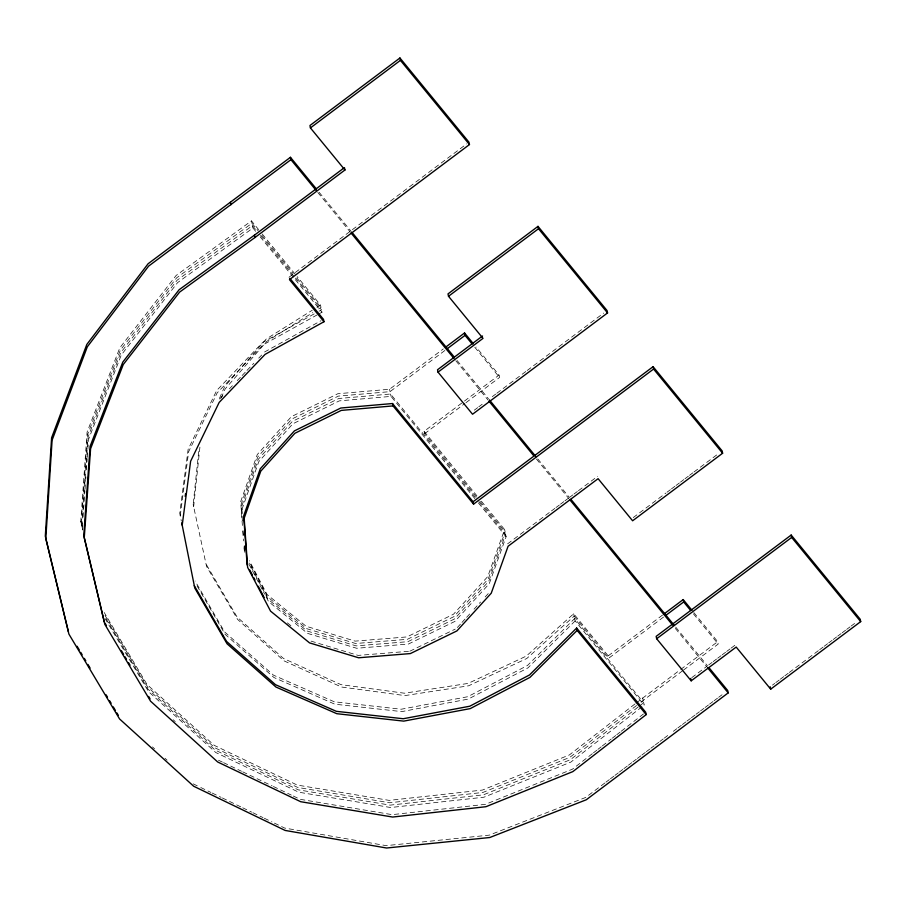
<?xml version="1.0" encoding="UTF-8"?>
<svg xmlns="http://www.w3.org/2000/svg" width="906" height="906" viewBox="0 0 906 906"><rect width="100%" height="100%" fill="white"/><g stroke="black" fill="none" stroke-linecap="round" stroke-linejoin="round"><path stroke-width="0.68" stroke-dasharray="4.53 3.4" d="M82.752 530.033L80.781 521.154L87.101 432.083L119.796 347.859L176.138 275.458L251.472 220.883L258.64 229.637M81.28 523.532L87.599 434.461L120.294 350.237L176.636 277.836L251.97 223.261L251.472 220.883M82.672 522.717L82.276 528.289L81.778 525.91L88.097 436.839L120.781 352.615L177.123 280.214L252.457 225.639L256.942 231.109M83.058 517.145L84.938 490.712M85.039 489.319L86.025 475.401M86.421 469.829L87.214 458.696M87.316 457.304L88.595 439.217L121.279 354.993L177.621 282.593L252.955 228.018L252.457 225.639M199.909 447.156L193.646 506.782L193.159 504.404L198.969 448.946M180.237 515.65L188.629 451.732L217.168 392.91L263.102 344.858L317.089 314.926M481.346 501.199L504.619 529.58L487.756 576.567L453.442 614.257L406.885 636.929L355.141 641.131L306.058 626.239L267.089 594.495L249.388 560.746M504.619 529.58L505.118 531.958L488.255 578.945L453.94 616.635L407.383 639.308L355.628 643.509L306.556 628.617L267.587 596.873L249.229 561.867M478.855 501.709L505.616 534.336L488.753 581.324L454.438 619.013L407.881 641.686L356.126 645.887L307.055 630.995L268.085 599.251L249.071 563M505.616 534.336L506.114 536.714L489.251 583.702L454.937 621.391L408.368 644.064L356.624 648.266L307.542 633.373L268.584 601.629L265.299 595.378M219.535 398.187L224.665 386.556L266.239 339.025L312.253 310.237M221.166 397.983L225.164 388.934L266.738 341.403L312.751 312.615M457.349 627.507L461.063 623.441M461.992 622.422L465.695 618.345M466.624 617.326L470.339 613.249M474.042 609.172L480.542 602.048M485.174 596.952L488.889 592.875M219.637 399.025L224.518 393.917M229.411 388.799L232.344 385.73M237.225 380.622L241.132 376.534M242.117 375.514L246.024 371.426M246.998 370.395L253.839 363.238M258.731 358.13L261.664 355.061M574.653 618.526L575.151 620.904L644.189 705.095L643.702 702.716L574.653 618.526L527.485 665.48L467.756 696.714L401.245 709.228L334.348 701.81L273.51 675.174L224.586 631.901L195.096 580.995M575.151 620.904L527.983 667.858L468.255 699.092L401.743 711.606L334.846 704.188L274.008 677.552L225.084 634.279L195.594 583.373M663.532 617.077L608.685 658.243L608.186 655.865L573.657 613.77L526.273 656.103L468.119 683.418L404.427 693.215L340.962 684.642L283.453 658.447L237.089 617.009L206.058 564.076M573.657 613.77L574.155 616.148L526.771 658.492L468.617 685.797L404.925 695.593L341.46 687.02L283.952 660.825L237.587 619.387L206.557 566.454L193.159 504.404M634.925 704.007L569.353 754.958L482.445 790.066L389.15 800.383L297.213 785.06L214.235 745.355L147.089 684.551L104.201 612.501M636.035 703.135L679.647 670.236M636.533 705.514L569.851 757.337L482.943 792.444L389.648 802.761L297.7 787.439L214.733 747.733L147.587 686.929L103.986 613.679M640.972 702.059L682.377 670.938M638.141 707.031L570.35 759.715L483.43 794.822L390.146 805.14L298.199 789.817L215.22 750.111L148.086 689.307L105.198 617.258M639.251 706.17L643.702 702.716M641.969 706.816L570.848 762.093L483.929 797.201L390.645 807.518L298.697 792.195L215.719 752.49L148.584 691.686L104.983 618.436M592.343 753.679L572.343 769.228L485.423 804.335L392.128 814.653L300.192 799.33L292.525 795.661M593.453 752.818L596.782 750.225M597.903 749.364L601.233 746.77M602.343 745.91L611.233 739.002M612.343 738.141L615.684 735.547M616.793 734.687L620.123 732.093M621.233 731.221L643.464 713.951M604.834 782.999L585.752 797.416L489.263 835.139L386.103 845.638L284.654 828.061L273.216 822.535M605.955 782.15L609.319 779.613M610.451 778.764L613.815 776.216M614.936 775.377L618.311 772.829M619.432 771.98L622.796 769.443M623.917 768.594L627.292 766.046M628.413 765.196L631.776 762.659M632.898 761.81L636.272 759.262M637.394 758.424L640.757 755.876M641.878 755.026L645.253 752.49M646.374 751.64L649.738 749.092M650.859 748.243L654.234 745.706M655.355 744.857L658.719 742.32M659.851 741.47L663.215 738.922M664.336 738.073L667.699 735.536M288.969 277.247L466.703 143.873M242.378 525.469L240.702 501.596L257.293 454.518L291.392 416.647L337.825 393.736L389.546 389.263L443.283 348.946M242.378 520.825L241.2 503.974L257.791 456.896L291.891 419.025L338.323 396.115L390.044 391.641L444.903 350.475M476.477 497.032L424.563 433.736L424.076 431.358L499.07 375.073L476.058 347.009M424.563 433.736L464.869 403.498M465.99 402.66L499.568 377.451L499.07 375.073M474.302 410.169L477.677 407.632M478.798 406.794L482.173 404.257M492.298 396.658L495.673 394.133M496.805 393.283L526.046 371.335M527.179 370.486L603.679 313.08M507.598 543.849L550.35 511.765M551.471 510.927L554.846 508.391M555.978 507.541L559.353 505.016M560.474 504.166L563.849 501.641M564.97 500.792L568.345 498.255M569.478 497.417L572.852 494.88M573.974 494.042L577.349 491.505M578.481 490.667L597.598 476.307M633.249 517.564L665.876 493.079M666.997 492.23L670.372 489.704M671.493 488.855L674.868 486.318M676.001 485.48L679.375 482.943M680.497 482.105L683.871 479.568M684.993 478.73L688.367 476.194M689.5 475.344L692.875 472.819M693.996 471.969L718.741 453.396M608.186 655.865L663.033 614.698M680.757 669.398L717.699 641.675L693.803 612.535M683.498 670.089L718.198 644.053L717.699 641.675M691.81 677.609L707.563 665.797M708.685 664.947L712.059 662.422M713.181 661.573L716.555 659.036M717.688 658.198L721.063 655.661M722.184 654.823L725.559 652.286M726.68 651.437L730.055 648.911M731.187 648.062L735.683 644.687M673.362 731.289L676.759 728.741M677.892 727.892L681.289 725.344M682.422 724.494L685.819 721.935M686.952 721.085L690.349 718.537M691.482 717.688L694.879 715.14M696.012 714.29L699.398 711.742M700.531 710.893L703.928 708.345M705.061 707.495L708.458 704.947M709.591 704.098L712.988 701.55M714.121 700.7L717.518 698.152M718.651 697.303L722.048 694.755M772.456 685.095L774.709 683.407M775.83 682.558L779.205 680.032M780.326 679.183L783.701 676.646M784.834 675.808L788.209 673.271M789.33 672.433L818.582 650.485M819.703 649.636L823.078 647.099M824.2 646.261L827.574 643.724M828.707 642.886L832.082 640.349M833.203 639.5L836.578 636.975M837.699 636.125L841.074 633.6M842.206 632.75L845.581 630.214M846.702 629.376L850.077 626.839M851.198 626.001L854.573 623.464M316.975 307.293L320.509 305.073L297.202 276.647M318.652 308.923L321.007 307.451L320.509 305.073M314.144 313.918L262.604 342.479L216.67 390.531L188.131 449.353L179.739 513.272L181.325 521.12M319.048 311.188L321.505 309.829L295.503 278.119M318.323 314.246L322.004 312.208L321.505 309.829M264.586 351.992L321.041 320.701M409.863 651.199L455.163 629.138M475.288 497.349L390.543 394.019L338.821 398.493L292.378 421.403L258.289 459.274L241.698 506.352L242.389 516.182M474.891 498.64L391.041 396.398L339.32 400.871L292.876 423.781L258.788 461.652L242.196 508.73L242.389 511.539M408.47 651.312L358.119 655.4L309.037 640.508M218.493 760.236L222.321 762.059M223.589 762.671L241.472 771.233M242.74 771.844L272.106 785.887M273.386 786.499L291.256 795.049M193.171 783.849L199.524 786.918M200.792 787.529L210.951 792.444M212.231 793.056L221.121 797.359M222.389 797.971L241.449 807.189M242.717 807.801L251.619 812.093M252.887 812.716L263.057 817.631M264.326 818.243L271.947 821.923M287.383 622.875L291.721 626.397M173.148 719.726L175.243 721.618M152.468 746.895L154.552 748.786M164.994 758.265L167.078 760.157M474.778 347.236L499.568 377.451M693.418 613.826L718.198 644.053M319.116 192.276L351.369 231.608M457.1 360.531L488.459 398.776M537.745 458.878L569.104 497.111M675.729 627.133L707.099 665.378M317.813 192.468L350.078 231.8M455.809 360.735L488.062 400.067M536.454 459.07L568.708 498.402M675.332 628.424L706.691 666.657M262.23 234.008L296.296 275.549M424.076 431.358L476.873 495.752M251.97 223.261L258.244 230.917M261.823 235.288L293.216 273.555M296.794 277.927L321.007 307.451M480.055 501.403L505.118 531.958M574.155 616.148L608.685 658.243M260.532 235.481L294.609 277.032M252.955 228.018L255.651 231.302M260.135 236.772L322.004 312.208M478.459 503L506.114 536.714M248.912 564.121L264.643 594.132M80.781 521.154L82.74 529.387M642.705 697.96L643.203 700.338M389.546 389.263L390.044 391.641M390.543 394.019L391.041 396.398M244.45 545.661L244.643 548.47M243.068 530.656L243.465 536.273M244.144 546.091L244.643 553.113L243.85 546.522M242.763 531.086L243.454 540.905"/><path stroke-width="1.36" d="M185.186 496.386L185.56 493.6M182.219 525.163L190.622 461.245L219.161 402.423L265.084 354.371L323.986 321.721L323.487 319.342L289.852 278.335M344.45 167.621L344.948 170L254.948 237.531L179.614 292.106L123.273 364.506L90.589 448.73L84.258 537.802L104.824 624.347L150.566 701.199L217.712 762.003L300.69 801.708L392.626 817.042L485.922 806.714L572.841 771.606L646.182 714.608L645.684 712.229L576.646 628.039L529.466 674.993L469.75 706.227L403.238 718.741L336.341 711.323L275.492 684.687L226.568 641.414L194.28 585.65M576.646 628.039L577.145 630.417L529.965 677.371L470.248 708.605L403.736 721.119L336.828 713.702L275.99 687.065L227.066 643.792L194.767 588.028L181.721 522.785M323.986 321.721L289.467 279.626L469.467 144.552L468.968 142.174L399.931 57.984L309.931 125.526L310.418 127.905L344.948 170M310.418 127.905L400.418 60.362L399.931 57.984M68.414 631.731L45.3 536.193L51.608 437.757L86.829 344.416L148.108 263.748L290.441 157.304L316.421 188.992M708.888 667.563L727.699 690.508L728.197 692.886L586.239 799.794L489.761 837.518L386.602 848.016L285.152 830.44L193.657 786.227L119.569 718.956L68.913 634.109L45.798 538.583L52.106 440.135L87.327 346.794L148.607 266.126L290.939 159.683L290.441 157.304M104.326 621.969L83.76 535.423L90.09 446.352L122.774 362.128L179.116 289.727L254.45 235.152L343.317 168.459M538.005 226.364L448.006 293.895L448.504 296.273L483.023 338.368L438.028 372.14L472.547 414.235L607.552 312.932L607.054 310.554L538.005 226.364L538.504 228.742L607.552 312.932M448.504 296.273L538.504 228.742M445.526 347.258L464.552 332.978L473.396 343.77M447.134 348.799L465.05 335.356L464.552 332.978M482.536 335.99L437.53 369.761L438.028 372.14M473.578 504.132L473.079 501.754L653.079 366.681L722.116 450.86L722.614 453.238L632.615 520.78L598.096 478.685L508.096 546.227L491.233 593.226L456.918 630.904L410.361 653.577L358.617 657.779L309.535 642.886L270.566 611.142L247.621 567.383L244.178 518.243L260.769 471.165L294.869 433.295L341.302 410.395L393.034 405.911L473.578 504.132L653.577 369.059L653.079 366.681M664.155 613.86L683.181 599.579L692.037 610.372M665.763 615.4L683.679 601.958L683.181 599.579M791.165 535.05L656.159 636.363L656.657 638.741L691.176 680.836L736.182 647.065L770.7 689.16L860.7 621.618L860.202 619.24L791.165 535.05L791.663 537.428L860.7 621.618M656.657 638.741L791.663 537.428M473.079 501.754L392.536 403.532L340.803 408.017L294.371 430.916L260.271 468.787L243.691 515.865L247.123 565.004M400.418 60.362L469.467 144.552M653.577 369.059L722.614 453.238M465.05 335.356L472.128 343.997M683.679 601.958L690.757 610.587M352.264 232.695L454.416 357.258M489.365 399.874L535.956 456.692M570.893 499.297L673.939 624.947M290.939 159.683L316.024 190.283M350.973 232.899L454.019 358.55M488.957 401.154L533.759 455.786M569.602 499.489L672.648 625.14M707.597 667.756L728.197 692.886M577.145 630.417L646.182 714.608M105.039 623.169L106.466 625.57M121.483 650.791L123.624 654.392M125.051 656.793L126.478 659.194M128.629 662.796L130.056 665.197M148.641 696.42L150.068 698.82M77.101 646.272L79.275 649.908M80.725 652.331L82.163 654.755M84.337 658.39L85.787 660.825M87.961 664.46L90.124 668.096M106.047 694.755L107.497 697.178M109.671 700.825L111.121 703.249M113.284 706.884L115.458 710.519M116.908 712.943L118.358 715.366M249.75 570.01L252.366 575.016M253.68 577.507L254.994 580.01M258.267 586.261L264.167 597.518M770.202 686.782L770.7 689.16M690.689 678.458L691.176 680.836M392.536 403.532L393.034 405.911M254.45 235.152L254.948 237.531M230.441 202.332L230.939 204.711"/></g></svg>
